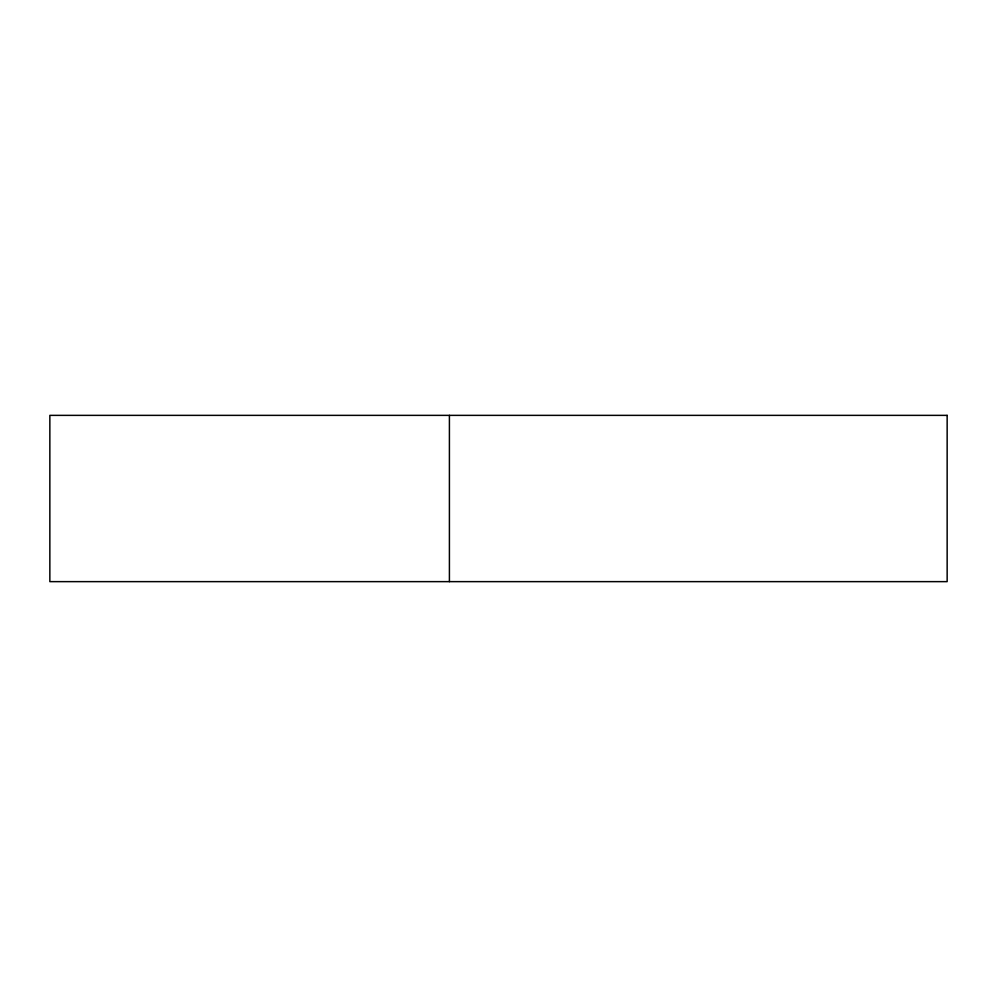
<?xml version="1.0" encoding="UTF-8"?>
<svg xmlns="http://www.w3.org/2000/svg" width="997" height="997" viewBox="0 0 997 997"><rect width="100%" height="100%" fill="white"/><g stroke="black" fill="none" stroke-linecap="round" stroke-linejoin="round"><path stroke-width="1.5" d="M449.41 415.363L449.41 581.637M947.15 415.363L49.85 415.363L49.85 581.637L947.15 581.637L947.15 415.363"/></g></svg>
